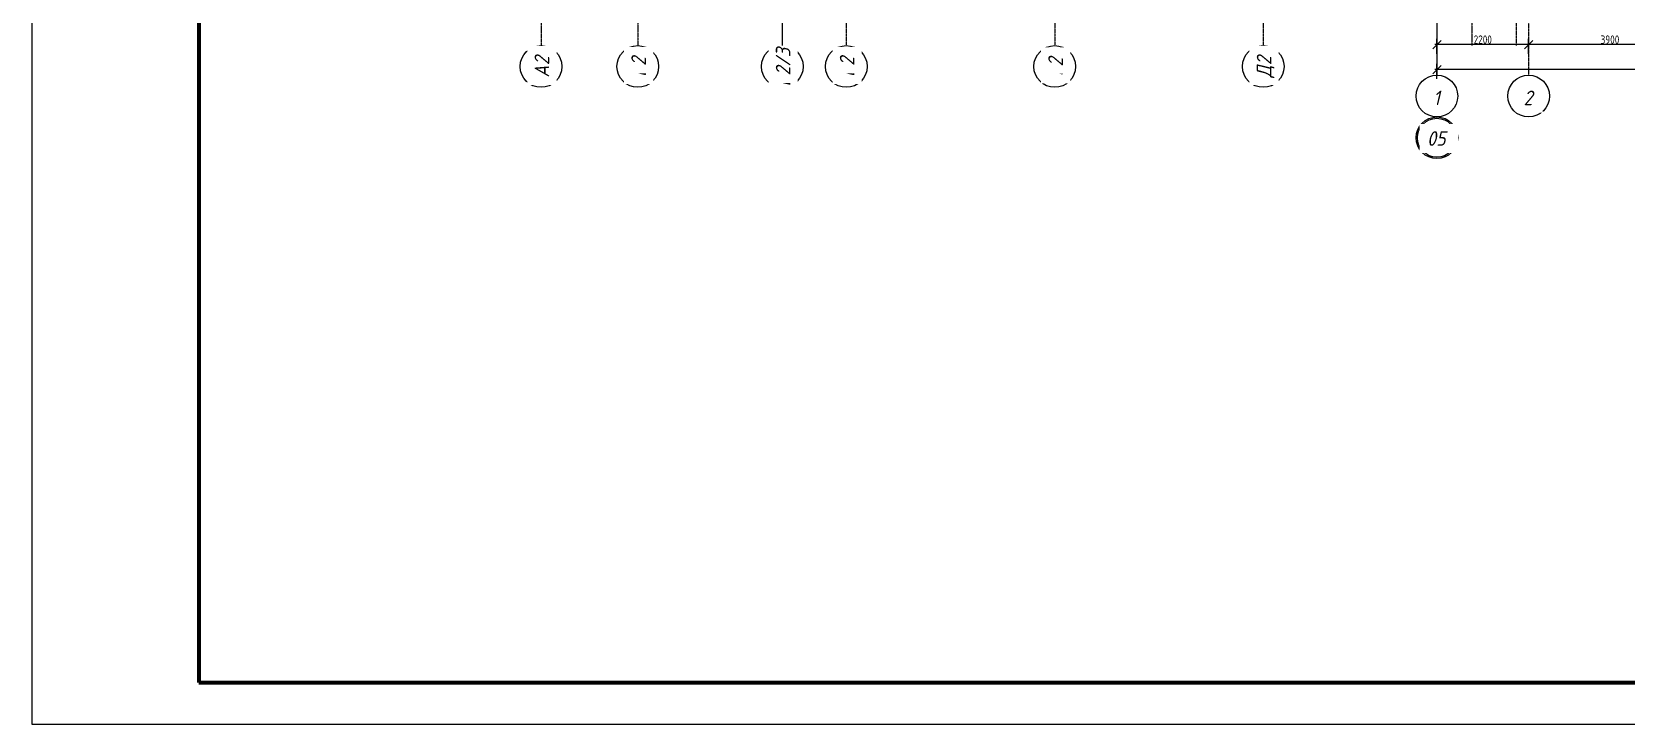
# Model space of a CAD drawing. Header units: millimetres. Extents: x -11854 to 4360091, y -19344 to 4989148.
# Drawn here: x -11854 to 26381, y -19344 to -2743 of the extents above; entities that cross this region are included whole.
import ezdxf

# ---------------------------------------------------------------- set-up
doc = ezdxf.new("R2010")
doc.units = ezdxf.units.MM
doc.linetypes.add('Линия сетки', pattern=[22.225, 12.7, -3.175, 3.175, -3.175])
doc.layers.get('0').update_dxf_attribs({"color": 254})
doc.layers.get('Defpoints').update_dxf_attribs({"color": 254})
for name, color, linetype, lineweight in [('A-ANNO-DIMS', 254, 'Continuous', 9), ('S-GRID', 254, 'Continuous', 9), ('S-GRID-IDEN', 254, 'Continuous', 9)]:
    doc.layers.add(name, color=color, linetype=linetype, lineweight=lineweight)
doc.layers.add('РАМКА', color=7, linetype='Continuous')
doc.styles.add('ISOCPEUR', font='isocpeur.ttf', dxfattribs={"width": 0.8, "height": 200})
doc.styles.add('ISOCPEUR_I', font='isocpeui.ttf', dxfattribs={"width": 0.9, "height": 350})
doc.dimstyles.new('2_0_мм_ISOCPEUR', dxfattribs={"dimscale": 304.8, "dimtxt": 199.196235, "dimasz": 0.656168, "dimexe": 0.459318, "dimexo": 0.625, "dimgap": 0.065617, "dimtad": 1, "dimdec": 0, "dimtxsty": 'ISOCPEUR', "dimblk1": 'OBLIQUE', "dimblk2": 'OBLIQUE', "dimsah": 1, "dimcen": 2.5, "dimdle": 0.164042, "dimazin": 3, "dimtfac": 1, "dimtix": 1, "dimtmove": 0, "dimatfit": 3, "dimfxl": 0.787402, "dimfxlon": 1, "dimtvp": 1, "dimarcsym": 2})

# ---------------------------------------------------------------- blocks, each defined once
blk = doc.blocks.new('Ось сетки - Заголовок сетки - Окружность 5 мм-84278-1В')
at = {"layer": 'S-GRID-IDEN'}
blk.add_circle((0, 0), 5, dxfattribs=at)
blk = doc.blocks.new('_Oblique')
at = {"color": 0, "linetype": 'ByBlock', "lineweight": -2}
blk.add_line((-0.5, -0.5), (0.5, 0.5), dxfattribs=at)
blk = doc.blocks.new('*D838')
at = {"layer": 'A-ANNO-DIMS', "color": 0, "lineweight": -2, "transparency": 16777216}
for p, q in [((48293, -3648), (21793, -3648)), ((21843, -3869), (21843, -3508)), ((48243, -3869), (48243, -3508))]:
    blk.add_line(p, q, dxfattribs=at)
at = {"layer": 'Defpoints', "color": 0, "transparency": 16777216}
for p in [(21843, -3648), (21843, -3888), (48243, -3888)]:
    blk.add_point(p, dxfattribs=at)
at = {"layer": 'A-ANNO-DIMS', "color": 0, "lineweight": -2, "transparency": 16777216, "xscale": 200, "yscale": 200, "zscale": 200, "rotation": 180}
blk.add_blockref('_Oblique', (21843, -3648), dxfattribs=at)
at = {"layer": 'A-ANNO-DIMS', "color": 0, "lineweight": -2, "transparency": 16777216, "xscale": 200, "yscale": 200, "zscale": 200}
blk.add_blockref('_Oblique', (48243, -3648), dxfattribs=at)
at = {"layer": 'A-ANNO-DIMS', "color": 0, "transparency": 16777216, "insert": (35043, -3528), "char_height": 200, "width": 684.93, "attachment_point": 5, "style": 'ISOCPEUR'}
blk.add_mtext('\\A1;26400', dxfattribs=at)
blk = doc.blocks.new('*D846')
at = {"layer": 'A-ANNO-DIMS', "color": 0, "lineweight": -2, "transparency": 16777216}
for p, q in [((27993, -3048), (23993, -3048)), ((24043, -3269), (24043, -2908)), ((27943, -3269), (27943, -2908))]:
    blk.add_line(p, q, dxfattribs=at)
at = {"layer": 'Defpoints', "color": 0, "transparency": 16777216}
for p in [(24043, -3048), (24043, -3288), (27943, -3288)]:
    blk.add_point(p, dxfattribs=at)
at = {"layer": 'A-ANNO-DIMS', "color": 0, "lineweight": -2, "transparency": 16777216, "xscale": 200, "yscale": 200, "zscale": 200, "rotation": 180}
blk.add_blockref('_Oblique', (24043, -3048), dxfattribs=at)
at = {"layer": 'A-ANNO-DIMS', "color": 0, "lineweight": -2, "transparency": 16777216, "xscale": 200, "yscale": 200, "zscale": 200}
blk.add_blockref('_Oblique', (27943, -3048), dxfattribs=at)
at = {"layer": 'A-ANNO-DIMS', "color": 0, "transparency": 16777216, "insert": (25993, -2928), "char_height": 200, "width": 533.23, "attachment_point": 5, "style": 'ISOCPEUR'}
blk.add_mtext('\\A1;3900', dxfattribs=at)
blk = doc.blocks.new('*D847')
at = {"layer": 'A-ANNO-DIMS', "color": 0, "lineweight": -2, "transparency": 16777216}
for p, q in [((24093, -3048), (21793, -3048)), ((21843, -3269), (21843, -2908)), ((24043, -3269), (24043, -2908))]:
    blk.add_line(p, q, dxfattribs=at)
at = {"layer": 'Defpoints', "color": 0, "transparency": 16777216}
for p in [(21843, -3048), (21843, -3288), (24043, -3288)]:
    blk.add_point(p, dxfattribs=at)
at = {"layer": 'A-ANNO-DIMS', "color": 0, "lineweight": -2, "transparency": 16777216, "xscale": 200, "yscale": 200, "zscale": 200, "rotation": 180}
blk.add_blockref('_Oblique', (21843, -3048), dxfattribs=at)
at = {"layer": 'A-ANNO-DIMS', "color": 0, "lineweight": -2, "transparency": 16777216, "xscale": 200, "yscale": 200, "zscale": 200}
blk.add_blockref('_Oblique', (24043, -3048), dxfattribs=at)
at = {"layer": 'A-ANNO-DIMS', "color": 0, "transparency": 16777216, "insert": (22943, -2928), "char_height": 200, "width": 533.23, "attachment_point": 5, "style": 'ISOCPEUR'}
blk.add_mtext('\\A1;2200', dxfattribs=at)
blk = doc.blocks.new('Ось сетки - Заголовок сетки - Окружность 5 ДВОЙНОЙ мм-2920442-1В')
at = {"layer": 'S-GRID-IDEN'}
for radius in [5, 4.67]:
    blk.add_circle((0, 0), radius, dxfattribs=at)
blk = doc.blocks.new('Ось сетки - Заголовок сетки - Окружность 5 мм-84278-1Г')
at = {"layer": 'S-GRID-IDEN'}
blk.add_circle((0, 0), 5, dxfattribs=at)

msp = doc.modelspace()

# ---------------------------------------------------------------- linework, layer by layer
at = {"layer": 'S-GRID', "color": 8, "linetype": 'Линия сетки'}
for p, q in [((21842.6, 26233.7), (21842.6, -3782.8)), ((24042.6, 26233.7), (24042.6, -3782.8)), ((21842.6, 21247.1), (21842.6, -3782.8)), ((22677.6, 14585), (22677.6, -3072.9)), ((23742.6, 8374.9), (23742.6, -3072.9))]:
    msp.add_line(p, q, dxfattribs=at)

# ---------------------------------------------------------------- block references
at = {"layer": 'S-GRID-IDEN', "color": 8, "xscale": 99.99999999999991, "yscale": 99.99999999999991, "zscale": 99.99999999999991}
for name, p, rotation in [('Ось сетки - Заголовок сетки - Окружность 5 мм-84278-1Г', (357.6, -3572.9), 179.9999999999984), ('Ось сетки - Заголовок сетки - Окружность 5 мм-84278-1Г', (2677.6, -3572.9), 179.9999999999948), ('Ось сетки - Заголовок сетки - Окружность 5 мм-84278-1Г', (6142.6, -3572.9), 179.9999999999947), ('Ось сетки - Заголовок сетки - Окружность 5 мм-84278-1Г', (7677.6, -3572.9), 179.9999999999948), ('Ось сетки - Заголовок сетки - Окружность 5 мм-84278-1Г', (12677.6, -3572.9), 179.9999999999948), ('Ось сетки - Заголовок сетки - Окружность 5 мм-84278-1Г', (17677.6, -3572.9), 179.9999999999948), ('Ось сетки - Заголовок сетки - Окружность 5 мм-84278-1В', (21842.6, -4282.8), 180), ('Ось сетки - Заголовок сетки - Окружность 5 мм-84278-1В', (24042.6, -4282.8), 180)]:
    msp.add_blockref(name, p, dxfattribs=dict(at, rotation=rotation))

# ---------------------------------------------------------------- dimensions: what is measured, and where the dimension line sits
at = {"layer": 'A-ANNO-DIMS', "color": 8}
for base, p1, p2, override, picture, middle in [((21842.6, -3047.7), (24042.6, -3287.7), (21842.6, -3287.7), {"dimfxl": 2200.000692}, '*D847', (22942.6, -2927.7)), ((24042.6, -3047.7), (27942.6, -3287.7), (24042.6, -3287.7), {"dimfxl": 3900}, '*D846', (25992.6, -2927.7))]:
    dim = msp.add_linear_dim(base=base, p1=p1, p2=p2, dimstyle='2_0_мм_ISOCPEUR', override=override, dxfattribs=at)
    dim.commit()
    dim.dimension.update_dxf_attribs({"geometry": picture, "text_midpoint": middle})

# ---------------------------------------------------------------- next in the draw order: texts
at = {"layer": 'S-GRID-IDEN', "color": 8, "char_height": 350, "attachment_point": 1, "rotation": 90, "style": 'ISOCPEUR_I', "bg_fill": 2}
for s, insert, width in [('\\fISOCPEUR|b0|i1|c204|p34|;\\W.9;А', (203, -3838.6), 360.759), ('\\fISOCPEUR|b0|i1|c204|p34|;\\W.9;Б', (2523, -3820.6), 317.468), ('\\fISOCPEUR|b0|i1|c204|p34|;\\W.9;В', (7523, -3820.6), 317.468), ('\\fISOCPEUR|b0|i1|c204|p34|;\\W.9;Г', (12523, -3805.7), 281.392), ('\\fISOCPEUR|b0|i1|c204|p34|;\\W.9;Д', (17523, -3838.6), 360.759), ('\\fISOCPEUR|b0|i1|c204|p34|;\\W.9;Б', (5988, -4052.8), 317.468)]:
    msp.add_mtext(s, dxfattribs=dict(at, insert=insert, width=width))
at = {"layer": 'S-GRID-IDEN', "color": 8, "char_height": 350, "attachment_point": 1, "style": 'ISOCPEUR_I', "bg_fill": 2}
for s, insert, width in [('\\fISOCPEUR|b0|i1|c204|p34|;\\W.9;1', (21756.3, -4152), 202.025), ('\\fISOCPEUR|b0|i1|c204|p34|;\\W.9;2', (23923.4, -4152), 281.392)]:
    msp.add_mtext(s, dxfattribs=dict(at, insert=insert, width=width))

# ---------------------------------------------------------------- next in the draw order: block references
at = {"layer": 'S-GRID-IDEN', "color": 8, "xscale": 99.99999999999991, "yscale": 99.99999999999991, "zscale": 99.99999999999991, "rotation": 180}
msp.add_blockref('Ось сетки - Заголовок сетки - Окружность 5 ДВОЙНОЙ мм-2920442-1В', (21842.6, -5282.8), dxfattribs=at)

# ---------------------------------------------------------------- next in the draw order: texts
at = {"layer": 'S-GRID-IDEN', "color": 8, "char_height": 350, "attachment_point": 1, "rotation": 90, "style": 'ISOCPEUR_I', "bg_fill": 2}
for s, insert, width in [('2/3', (5988, -3790.8), 844.177), ('\\fISOCPEUR|b0|i1|c204|p34|;\\W.9;2', (203, -3540.9), 281.392), ('\\fISOCPEUR|b0|i1|c204|p34|;\\W.9;2', (2523, -3558.6), 281.392), ('\\fISOCPEUR|b0|i1|c204|p34|;\\W.9;2', (7523, -3558.6), 281.392), ('\\fISOCPEUR|b0|i1|c204|p34|;\\W.9;2', (12523, -3573.5), 281.392), ('\\fISOCPEUR|b0|i1|c204|p34|;\\W.9;2', (17523, -3540.9), 281.392)]:
    msp.add_mtext(s, dxfattribs=dict(at, insert=insert, width=width))

# ---------------------------------------------------------------- next in the draw order: dimensions: what is measured, and where the dimension line sits
at = {"layer": 'A-ANNO-DIMS', "color": 8}
dim = msp.add_linear_dim(base=(21842.6, -3647.7), p1=(48242.6, -3887.7), p2=(21842.6, -3887.7), dimstyle='2_0_мм_ISOCPEUR', override={"dimfxl": 26400.000692}, dxfattribs=at)
dim.commit()
dim.dimension.update_dxf_attribs({"geometry": '*D838', "text_midpoint": (35042.6, -3527.7)})

# ---------------------------------------------------------------- next in the draw order: linework, layer by layer
at = {"layer": 'S-GRID', "color": 8, "linetype": 'Линия сетки'}
for p, q in [((357.6, 43877.4), (357.6, -3072.9)), ((2677.6, 26262.8), (2677.6, -3072.9)), ((7677.6, 15757.4), (7677.6, -3072.9)), ((12677.6, 15757.4), (12677.6, -3072.9)), ((17677.6, 15757.4), (17677.6, -3072.9))]:
    msp.add_line(p, q, dxfattribs=at)
at = {"layer": 'S-GRID', "color": 8}
msp.add_line((6142.6, -2437.9), (6142.6, -3072.9), dxfattribs=at)

# ---------------------------------------------------------------- next in the draw order: texts
at = {"layer": 'S-GRID-IDEN', "color": 8, "insert": (21607.3, -5125.5), "char_height": 350, "width": 562.785, "attachment_point": 1, "style": 'ISOCPEUR_I', "bg_fill": 2}
msp.add_mtext('05', dxfattribs=at)

# ---------------------------------------------------------------- next in the draw order: linework, layer by layer
at = {"layer": 'РАМКА', "lineweight": 25}
msp.add_lwpolyline([(-11854, -19344), (156346, -19344), (156346, 99456), (-11854, 99456)], close=True, dxfattribs=at)
at = {"layer": 'РАМКА', "lineweight": 70}
msp.add_lwpolyline([(-7854, -18344), (155346, -18344), (155346, 98456), (-7854, 98456)], close=True, dxfattribs=at)

doc.saveas('drawing.dxf')
